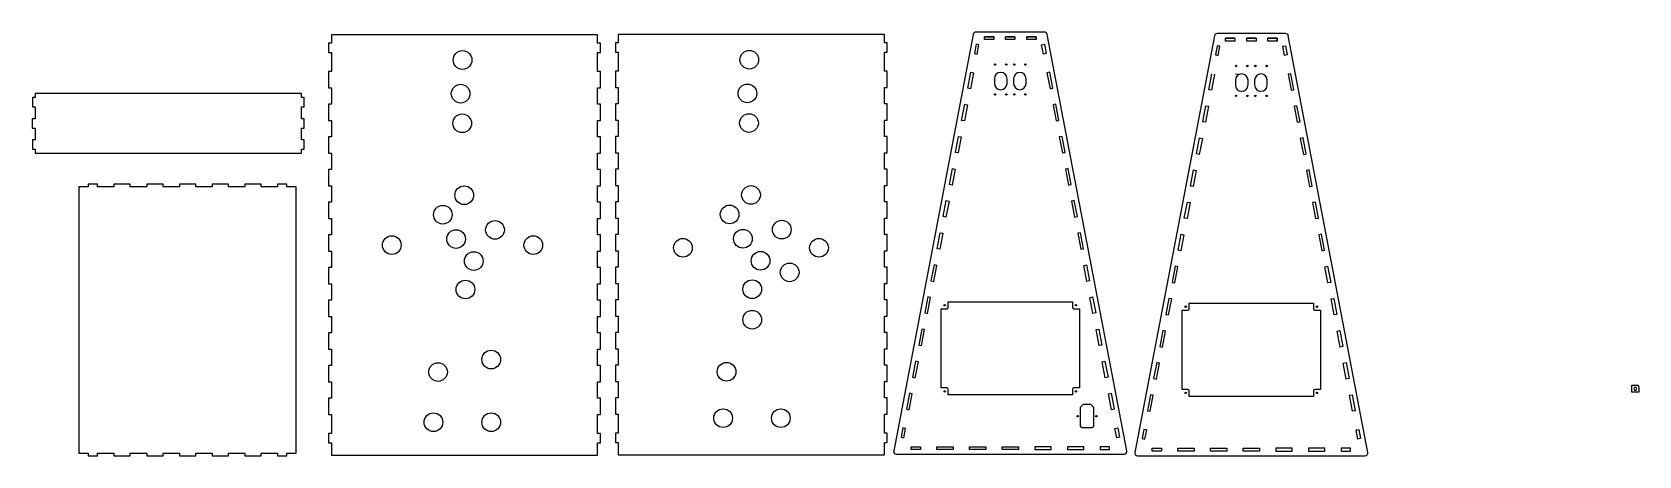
# Model space of a CAD drawing. Header units: millimetres. Extents: x 289 to 9778, y -894 to 6380.
# Drawn here: x 289 to 3729, y 294 to 1201 of the extents above; entities that cross this region are included whole.
import ezdxf

# ---------------------------------------------------------------- set-up
doc = ezdxf.new("R2010")
doc.units = ezdxf.units.MM
doc.layers.add('RANGO', color=6, linetype='Continuous')

msp = doc.modelspace()

# ---------------------------------------------------------------- linework, layer by layer
for p, q in [((929.5, 1178.1), (923.5, 1178.1)), ((923.5, 1178.1), (923.5, 1158.1)), ((929.5, 1195.6), (929.5, 1178.1)), ((2826.3, 1172.1), (2822.6, 1152.5)), ((2972.8, 1198.2), (2826.1, 1198.2)), ((2832.2, 1171), (2826.3, 1172.1)), ((2828.5, 1151.4), (2832.2, 1171)), ((2843.9, 1182.2), (2843.9, 1188.2)), ((2843.9, 1188.2), (2863.9, 1188.2)), ((2863.9, 1188.2), (2843.9, 1188.2)), ((2863.9, 1182.2), (2843.9, 1182.2)), ((2863.9, 1188.2), (2863.9, 1182.2)), ((2889.4, 1182.2), (2889.4, 1188.2)), ((2889.4, 1188.2), (2909.4, 1188.2)), ((2909.4, 1188.2), (2889.4, 1188.2)), ((2909.4, 1182.2), (2889.4, 1182.2)), ((2909.4, 1188.2), (2909.4, 1182.2)), ((2934.9, 1182.2), (2934.9, 1188.2)), ((2934.9, 1188.2), (2954.9, 1188.2)), ((2954.9, 1182.2), (2934.9, 1182.2)), ((2954.9, 1188.2), (2954.9, 1182.2)), ((2966.6, 1171), (2972.5, 1172.1)), ((2970.4, 1151.4), (2966.6, 1171)), ((2972.5, 1172.1), (2976.3, 1152.5)), ((3149, 301.4), (2978.6, 1193.4)), ((923.5, 1158.1), (929.5, 1158.1)), ((929.5, 1158.1), (929.5, 1117.3)), ((2822.6, 1152.5), (2828.5, 1151.4)), ((2976.3, 1152.5), (2970.4, 1151.4)), ((929.5, 1117.3), (923.5, 1117.3)), ((923.5, 1117.3), (923.5, 1082.3)), ((2808.3, 1078.1), (2814.9, 1112.4)), ((2820.8, 1111.3), (2814.2, 1076.9)), ((2865.2, 1112.4), (2871, 1111.3)), ((2983.9, 1112.4), (2978, 1111.3)), ((2978, 1111.3), (2984.6, 1076.9)), ((2990.5, 1078.1), (2983.9, 1112.4)), ((865.1, 1069.8), (295.1, 1069.8)), ((295.1, 1069.8), (295.1, 1061.4)), ((865.1, 1061.4), (865.1, 1069.8)), ((923.5, 1082.3), (929.5, 1082.3)), ((929.5, 1082.3), (929.5, 1047.3)), ((2814.2, 1076.9), (2808.3, 1078.1)), ((2865.4, 1098.4), (2865.4, 1088.4)), ((2892.4, 1088.4), (2892.4, 1098.4)), ((2906.4, 1098.4), (2906.4, 1088.4)), ((2933.4, 1088.4), (2933.4, 1098.4)), ((2984.6, 1076.9), (2990.5, 1078.1)), ((295.1, 1061.4), (289.1, 1061.4)), ((289.1, 1061.4), (289.1, 1041.4)), ((289.1, 1041.4), (295.1, 1041.4)), ((295.1, 1041.4), (295.1, 1015.9)), ((871.1, 1061.4), (865.1, 1061.4)), ((865.1, 1015.9), (865.1, 1041.4)), ((865.1, 1041.4), (871.1, 1041.4)), ((871.1, 1041.4), (871.1, 1061.4)), ((929.5, 1047.3), (923.5, 1047.3)), ((923.5, 1047.3), (923.5, 1012.3)), ((2795.2, 1009.3), (2801.8, 1043.7)), ((2807.7, 1042.6), (2801.1, 1008.2)), ((2801.8, 1043.7), (2807.7, 1042.6)), ((2997.1, 1043.7), (2991.2, 1042.6)), ((2991.2, 1042.6), (2997.7, 1008.2)), ((3003.6, 1009.3), (2997.1, 1043.7)), ((295.1, 1015.9), (288.6, 1015.9)), ((288.6, 1015.9), (288.6, 995.9)), ((871.1, 1015.9), (865.1, 1015.9)), ((871.1, 995.9), (871.1, 1015.9)), ((923.5, 1012.3), (929.5, 1012.3)), ((929.5, 1012.3), (929.5, 977.3)), ((2801.1, 1008.2), (2795.2, 1009.3)), ((2997.7, 1008.2), (3003.6, 1009.3)), ((288.6, 995.9), (295.1, 995.9)), ((295.1, 970.4), (289.1, 970.4)), ((289.1, 970.4), (289.1, 950.4)), ((295.1, 995.9), (295.1, 970.4)), ((865.1, 970.4), (865.1, 995.9)), ((865.1, 995.9), (871.1, 995.9)), ((871.1, 970.4), (865.1, 970.4)), ((871.1, 950.4), (871.1, 970.4)), ((929.5, 977.3), (923.5, 977.3)), ((923.5, 977.3), (923.5, 942.3)), ((2782.1, 940.6), (2788.6, 974.9)), ((2794.5, 973.8), (2788, 939.4)), ((2788.6, 974.9), (2794.5, 973.8)), ((3010.2, 974.9), (3004.3, 973.8)), ((3004.3, 973.8), (3010.9, 939.4)), ((3016.8, 940.6), (3010.2, 974.9)), ((289.1, 950.4), (295.1, 950.4)), ((295.1, 950.4), (295.1, 942)), ((295.1, 942), (865.1, 942)), ((865.1, 942), (865.1, 950.4)), ((865.1, 950.4), (871.1, 950.4)), ((923.5, 942.3), (929.5, 942.3)), ((929.5, 942.3), (929.5, 907.3)), ((2788, 939.4), (2782.1, 940.6)), ((3010.9, 939.4), (3016.8, 940.6)), ((929.5, 907.3), (923.5, 907.3)), ((923.5, 907.3), (923.5, 872.3)), ((2781.4, 905.1), (2774.8, 870.7)), ((2775.5, 906.2), (2781.4, 905.1)), ((3023.3, 906.2), (3017.4, 905.1)), ((3017.4, 905.1), (3024, 870.7)), ((3029.9, 871.8), (3023.3, 906.2)), ((408.9, 869.9), (388.7, 869.9)), ((388.7, 869.9), (388.7, 299.9)), ((428.9, 875.9), (408.9, 875.9)), ((408.9, 875.9), (408.9, 869.9)), ((428.9, 869.9), (428.9, 875.9)), ((463.9, 869.9), (428.9, 869.9)), ((498.9, 875.9), (463.9, 875.9)), ((463.9, 875.9), (463.9, 869.9)), ((498.9, 869.9), (498.9, 875.9)), ((533.9, 869.9), (498.9, 869.9)), ((568.9, 875.9), (533.9, 875.9)), ((533.9, 875.9), (533.9, 869.9)), ((568.9, 869.9), (568.9, 875.9)), ((603.9, 869.9), (568.9, 869.9)), ((603.9, 875.9), (603.9, 869.9)), ((638.9, 875.9), (603.9, 875.9)), ((638.9, 869.9), (638.9, 875.9)), ((673.9, 869.9), (638.9, 869.9)), ((708.9, 875.9), (673.9, 875.9)), ((673.9, 875.9), (673.9, 869.9)), ((708.9, 869.9), (708.9, 875.9)), ((743.9, 869.9), (708.9, 869.9)), ((778.9, 875.9), (743.9, 875.9)), ((743.9, 875.9), (743.9, 869.9)), ((778.9, 869.9), (778.9, 875.9)), ((813.9, 869.9), (778.9, 869.9)), ((833.9, 875.9), (813.9, 875.9)), ((813.9, 875.9), (813.9, 869.9)), ((833.9, 869.9), (833.9, 875.9)), ((854.2, 869.9), (833.9, 869.9)), ((854.2, 299.9), (854.2, 869.9)), ((923.5, 872.3), (929.5, 872.3)), ((929.5, 872.3), (929.5, 837.3)), ((3024, 870.7), (3029.9, 871.8)), ((929.5, 837.3), (923.5, 837.3)), ((923.5, 837.3), (923.5, 802.3)), ((3036.5, 837.4), (3030.6, 836.3)), ((3030.6, 836.3), (3037.1, 801.9)), ((3043, 803), (3036.5, 837.4)), ((923.5, 802.3), (929.5, 802.3)), ((929.5, 802.3), (929.5, 767.3)), ((3037.1, 801.9), (3043, 803)), ((929.5, 767.3), (923.5, 767.3)), ((923.5, 767.3), (923.5, 732.3)), ((3049.6, 768.7), (3043.7, 767.5)), ((3043.7, 767.5), (3050.3, 733.2)), ((3056.2, 734.3), (3049.6, 768.7)), ((923.5, 732.3), (929.5, 732.3)), ((929.5, 732.3), (929.5, 697.3)), ((3050.3, 733.2), (3056.2, 734.3)), ((929.5, 697.3), (923.5, 697.3)), ((923.5, 697.3), (923.5, 662.3)), ((3056.8, 698.8), (3062.7, 699.9)), ((3063.4, 664.4), (3056.8, 698.8)), ((3062.7, 699.9), (3069.3, 665.5)), ((923.5, 662.3), (929.5, 662.3)), ((929.5, 662.3), (929.5, 627.3)), ((3069.3, 665.5), (3063.4, 664.4)), ((929.5, 627.3), (923.5, 627.3)), ((923.5, 627.3), (923.5, 592.3)), ((3032.3, 620.9), (3032.3, 608.9)), ((3070, 630), (3075.9, 631.1)), ((3076.5, 595.6), (3070, 630)), ((3075.9, 631.1), (3082.4, 596.8)), ((923.5, 592.3), (929.5, 592.3)), ((929.5, 592.3), (929.5, 557.3)), ((3035.3, 605.9), (3047.3, 605.9)), ((3047.3, 605.9), (3047.3, 436.2)), ((3082.4, 596.8), (3076.5, 595.6)), ((929.5, 557.3), (923.5, 557.3)), ((923.5, 557.3), (923.5, 522.3)), ((3083.1, 561.3), (3089, 562.4)), ((3089.7, 526.9), (3083.1, 561.3)), ((3089, 562.4), (3095.6, 528)), ((923.5, 522.3), (929.5, 522.3)), ((929.5, 522.3), (929.5, 487.3)), ((3095.6, 528), (3089.7, 526.9)), ((929.5, 487.3), (923.5, 487.3)), ((923.5, 487.3), (923.5, 452.3)), ((3096.2, 492.5), (3102.1, 493.6)), ((3102.8, 458.1), (3096.2, 492.5)), ((3102.1, 493.6), (3108.7, 459.3)), ((923.5, 452.3), (929.5, 452.3)), ((929.5, 452.3), (929.5, 417.3)), ((3108.7, 459.3), (3102.8, 458.1)), ((929.5, 417.3), (923.5, 417.3)), ((923.5, 417.3), (923.5, 382.3)), ((3032.3, 433.2), (3032.3, 421.2)), ((3047.3, 436.2), (3035.3, 436.2)), ((3109.4, 423.8), (3115.3, 424.9)), ((3115.9, 389.4), (3109.4, 423.8)), ((3115.3, 424.9), (3121.8, 390.5)), ((3714.2, 430), (3714.2, 445)), ((3714.2, 445), (3726.2, 445)), ((3729.2, 430), (3714.2, 430)), ((3720.1, 440.3), (3718.5, 437.5)), ((3718.5, 437.5), (3720.1, 434.8)), ((3723.3, 440.3), (3720.1, 440.3)), ((3720.1, 434.8), (3723.3, 434.8)), ((3724.9, 437.5), (3723.3, 440.3)), ((3723.3, 434.8), (3724.9, 437.5)), ((3729.2, 442), (3729.2, 430)), ((923.5, 382.3), (929.5, 382.3)), ((929.5, 382.3), (929.5, 341.6)), ((3121.8, 390.5), (3115.9, 389.4)), ((3123.6, 349.3), (3129.5, 350.5)), ((3127.3, 329.7), (3123.6, 349.3)), ((3129.5, 350.5), (3133.2, 330.8)), ((929.5, 341.6), (923.5, 341.6)), ((923.5, 341.6), (923.5, 321.6)), ((923.5, 321.6), (929.5, 321.6)), ((929.5, 321.6), (929.5, 295.6)), ((2776.9, 310.2), (2776.9, 304.2)), ((2811.9, 304.2), (2811.9, 310.2)), ((2811.9, 310.2), (2846.9, 310.2)), ((2846.9, 310.2), (2846.9, 304.2)), ((2881.9, 304.2), (2881.9, 310.2)), ((2881.9, 310.2), (2916.9, 310.2)), ((2916.9, 310.2), (2916.9, 304.2)), ((2986.9, 310.2), (2951.9, 310.2)), ((2951.9, 310.2), (2951.9, 304.2)), ((2986.9, 304.2), (2986.9, 310.2)), ((3056.9, 310.2), (3021.9, 310.2)), ((3021.9, 310.2), (3021.9, 304.2)), ((3056.9, 304.2), (3056.9, 310.2)), ((3091.9, 310.2), (3091.9, 304.2)), ((3111.9, 310.2), (3091.9, 310.2)), ((3111.9, 304.2), (3111.9, 310.2)), ((3133.2, 330.8), (3127.3, 329.7)), ((388.7, 299.9), (408.9, 299.9)), ((408.9, 299.9), (408.9, 293.9)), ((408.9, 293.9), (428.9, 293.9)), ((428.9, 293.9), (428.9, 299.9)), ((428.9, 299.9), (463.9, 299.9)), ((463.9, 299.9), (463.9, 293.9)), ((463.9, 293.9), (498.9, 293.9)), ((498.9, 293.9), (498.9, 299.9)), ((498.9, 299.9), (533.9, 299.9)), ((533.9, 299.9), (533.9, 293.9)), ((533.9, 293.9), (568.9, 293.9)), ((568.9, 293.9), (568.9, 299.9)), ((568.9, 299.9), (603.9, 299.9)), ((603.9, 299.9), (603.9, 293.9)), ((603.9, 293.9), (638.9, 293.9)), ((638.9, 293.9), (638.9, 299.9)), ((638.9, 299.9), (673.9, 299.9)), ((673.9, 299.9), (673.9, 293.9)), ((673.9, 293.9), (708.9, 293.9)), ((708.9, 293.9), (708.9, 299.9)), ((708.9, 299.9), (743.9, 299.9)), ((743.9, 299.9), (743.9, 293.9)), ((743.9, 293.9), (778.9, 293.9)), ((778.9, 293.9), (778.9, 299.9)), ((778.9, 299.9), (813.9, 299.9)), ((813.9, 299.9), (813.9, 293.9)), ((813.9, 293.9), (833.9, 293.9)), ((833.9, 293.9), (833.9, 299.9)), ((833.9, 299.9), (854.2, 299.9)), ((2846.9, 304.2), (2811.9, 304.2)), ((2916.9, 304.2), (2881.9, 304.2)), ((2951.9, 304.2), (2986.9, 304.2)), ((3021.9, 304.2), (3056.9, 304.2)), ((3091.9, 304.2), (3111.9, 304.2))]:
    msp.add_line(p, q)
at = {"color": 0}
for p, q in [((1499.5, 1195.6), (929.5, 1195.6)), ((1499.5, 1178.1), (1499.5, 1195.6)), ((1505.5, 1178.1), (1499.5, 1178.1)), ((1505.5, 1158.1), (1505.5, 1178.1)), ((1543.6, 1178.7), (1537.6, 1178.7)), ((1537.6, 1178.7), (1537.6, 1158.7)), ((2113.6, 1196.2), (1543.6, 1196.2)), ((1543.6, 1196.2), (1543.6, 1178.7)), ((2113.6, 1178.7), (2113.6, 1196.2)), ((2119.6, 1178.7), (2113.6, 1178.7)), ((2119.6, 1158.7), (2119.6, 1178.7)), ((2304, 1196.5), (2133.6, 304.5)), ((2310.1, 1175.3), (2306.4, 1155.6)), ((2456.5, 1201.4), (2309.9, 1201.4)), ((2316, 1174.1), (2310.1, 1175.3)), ((2312.2, 1154.5), (2316, 1174.1)), ((2327.7, 1185.4), (2327.7, 1191.4)), ((2327.7, 1191.4), (2347.7, 1191.4)), ((2347.7, 1191.4), (2327.7, 1191.4)), ((2347.7, 1185.4), (2327.7, 1185.4)), ((2347.7, 1191.4), (2347.7, 1185.4)), ((2373.2, 1185.4), (2373.2, 1191.4)), ((2373.2, 1191.4), (2393.2, 1191.4)), ((2393.2, 1191.4), (2373.2, 1191.4)), ((2393.2, 1185.4), (2373.2, 1185.4)), ((2393.2, 1191.4), (2393.2, 1185.4)), ((2438.7, 1191.4), (2418.7, 1191.4)), ((2418.7, 1185.4), (2418.7, 1191.4)), ((2418.7, 1191.4), (2438.7, 1191.4)), ((2438.7, 1185.4), (2418.7, 1185.4)), ((2438.7, 1185.4), (2438.7, 1191.4)), ((2438.7, 1191.4), (2438.7, 1185.4)), ((2450.4, 1174.1), (2456.3, 1175.3)), ((2454.2, 1154.5), (2450.4, 1174.1)), ((2456.3, 1175.3), (2460.1, 1155.6)), ((2632.8, 304.5), (2462.4, 1196.5)), ((2820.2, 1193.4), (2649.8, 301.4)), ((2954.9, 1188.2), (2934.9, 1188.2)), ((2954.9, 1182.2), (2954.9, 1188.2)), ((1499.5, 1117.3), (1499.5, 1158.1)), ((1499.5, 1158.1), (1505.5, 1158.1)), ((1537.6, 1158.7), (1543.6, 1158.7)), ((1543.6, 1158.7), (1543.6, 1117.9)), ((2113.6, 1117.9), (2113.6, 1158.7)), ((2113.6, 1158.7), (2119.6, 1158.7)), ((2306.4, 1155.6), (2312.2, 1154.5)), ((2460.1, 1155.6), (2454.2, 1154.5)), ((1505.5, 1117.3), (1499.5, 1117.3)), ((1505.5, 1082.3), (1505.5, 1117.3)), ((1543.6, 1117.9), (1537.6, 1117.9)), ((1537.6, 1117.9), (1537.6, 1082.9)), ((2119.6, 1117.9), (2113.6, 1117.9)), ((2119.6, 1082.9), (2119.6, 1117.9)), ((2292.1, 1081.2), (2298.7, 1115.6)), ((2304.6, 1114.5), (2298, 1080.1)), ((2298.7, 1115.6), (2304.6, 1114.5)), ((2349.2, 1101.5), (2349.2, 1091.5)), ((2376.2, 1091.5), (2376.2, 1101.5)), ((2390.2, 1101.5), (2390.2, 1091.5)), ((2417.2, 1091.5), (2417.2, 1101.5)), ((2467.7, 1115.6), (2461.8, 1114.5)), ((2461.8, 1114.5), (2468.4, 1080.1)), ((2474.3, 1081.2), (2467.7, 1115.6)), ((1499.5, 1047.3), (1499.5, 1082.3)), ((1499.5, 1082.3), (1505.5, 1082.3)), ((1537.6, 1082.9), (1543.6, 1082.9)), ((1543.6, 1082.9), (1543.6, 1047.9)), ((2113.6, 1047.9), (2113.6, 1082.9)), ((2113.6, 1082.9), (2119.6, 1082.9)), ((2298, 1080.1), (2292.1, 1081.2)), ((2468.4, 1080.1), (2474.3, 1081.2)), ((1505.5, 1047.3), (1499.5, 1047.3)), ((1505.5, 1012.3), (1505.5, 1047.3)), ((1543.6, 1047.9), (1537.6, 1047.9)), ((1537.6, 1047.9), (1537.6, 1012.9)), ((2119.6, 1047.9), (2113.6, 1047.9)), ((2119.6, 1012.9), (2119.6, 1047.9)), ((2279, 1012.4), (2285.6, 1046.8)), ((2291.5, 1045.7), (2284.9, 1011.3)), ((2285.6, 1046.8), (2291.5, 1045.7)), ((2480.8, 1046.8), (2475, 1045.7)), ((2475, 1045.7), (2481.5, 1011.3)), ((2487.4, 1012.4), (2480.8, 1046.8)), ((1499.5, 977.3), (1499.5, 1012.3)), ((1499.5, 1012.3), (1505.5, 1012.3)), ((1537.6, 1012.9), (1543.6, 1012.9)), ((1543.6, 1012.9), (1543.6, 977.9)), ((2113.6, 977.9), (2113.6, 1012.9)), ((2113.6, 1012.9), (2119.6, 1012.9)), ((2284.9, 1011.3), (2279, 1012.4)), ((2481.5, 1011.3), (2487.4, 1012.4)), ((1505.5, 977.3), (1499.5, 977.3)), ((1505.5, 942.3), (1505.5, 977.3)), ((1543.6, 977.9), (1537.6, 977.9)), ((1537.6, 977.9), (1537.6, 942.9)), ((2119.6, 977.9), (2113.6, 977.9)), ((2119.6, 942.9), (2119.6, 977.9)), ((2265.9, 943.7), (2272.4, 978.1)), ((2278.3, 976.9), (2271.8, 942.6)), ((2272.4, 978.1), (2278.3, 976.9)), ((2494, 978.1), (2488.1, 976.9)), ((2488.1, 976.9), (2494.7, 942.6)), ((2500.5, 943.7), (2494, 978.1)), ((1499.5, 907.3), (1499.5, 942.3)), ((1499.5, 942.3), (1505.5, 942.3)), ((1537.6, 942.9), (1543.6, 942.9)), ((1543.6, 942.9), (1543.6, 907.9)), ((2113.6, 907.9), (2113.6, 942.9)), ((2113.6, 942.9), (2119.6, 942.9)), ((2271.8, 942.6), (2265.9, 943.7)), ((2494.7, 942.6), (2500.5, 943.7)), ((1505.5, 907.3), (1499.5, 907.3)), ((1505.5, 872.3), (1505.5, 907.3)), ((1543.6, 907.9), (1537.6, 907.9)), ((1537.6, 907.9), (1537.6, 872.9)), ((2119.6, 907.9), (2113.6, 907.9)), ((2119.6, 872.9), (2119.6, 907.9)), ((2252.7, 874.9), (2259.3, 909.3)), ((2265.2, 908.2), (2258.6, 873.8)), ((2259.3, 909.3), (2265.2, 908.2)), ((2507.1, 909.3), (2501.2, 908.2)), ((2501.2, 908.2), (2507.8, 873.8)), ((2513.7, 874.9), (2507.1, 909.3)), ((2768.9, 871.8), (2775.5, 906.2)), ((1499.5, 837.3), (1499.5, 872.3)), ((1499.5, 872.3), (1505.5, 872.3)), ((1537.6, 872.9), (1543.6, 872.9)), ((1543.6, 872.9), (1543.6, 837.9)), ((2113.6, 837.9), (2113.6, 872.9)), ((2113.6, 872.9), (2119.6, 872.9)), ((2258.6, 873.8), (2252.7, 874.9)), ((2507.8, 873.8), (2513.7, 874.9)), ((2774.8, 870.7), (2768.9, 871.8)), ((1505.5, 837.3), (1499.5, 837.3)), ((1505.5, 802.3), (1505.5, 837.3)), ((1543.6, 837.9), (1537.6, 837.9)), ((1537.6, 837.9), (1537.6, 802.9)), ((2119.6, 837.9), (2113.6, 837.9)), ((2119.6, 802.9), (2119.6, 837.9)), ((2239.6, 806.2), (2246.2, 840.6)), ((2252.1, 839.4), (2245.5, 805)), ((2246.2, 840.6), (2252.1, 839.4)), ((2520.2, 840.6), (2514.4, 839.4)), ((2514.4, 839.4), (2520.9, 805)), ((2526.8, 806.2), (2520.2, 840.6)), ((2755.8, 803), (2762.4, 837.4)), ((2768.3, 836.3), (2761.7, 801.9)), ((2762.4, 837.4), (2768.3, 836.3)), ((1499.5, 767.3), (1499.5, 802.3)), ((1499.5, 802.3), (1505.5, 802.3)), ((1537.6, 802.9), (1543.6, 802.9)), ((1543.6, 802.9), (1543.6, 767.9)), ((2113.6, 767.9), (2113.6, 802.9)), ((2113.6, 802.9), (2119.6, 802.9)), ((2245.5, 805), (2239.6, 806.2)), ((2520.9, 805), (2526.8, 806.2)), ((2761.7, 801.9), (2755.8, 803)), ((1505.5, 767.3), (1499.5, 767.3)), ((1505.5, 732.3), (1505.5, 767.3)), ((1543.6, 767.9), (1537.6, 767.9)), ((1537.6, 767.9), (1537.6, 732.9)), ((2119.6, 767.9), (2113.6, 767.9)), ((2119.6, 732.9), (2119.6, 767.9)), ((2226.5, 737.4), (2233, 771.8)), ((2238.9, 770.7), (2232.4, 736.3)), ((2233, 771.8), (2238.9, 770.7)), ((2533.4, 771.8), (2527.5, 770.7)), ((2527.5, 770.7), (2534.1, 736.3)), ((2539.9, 737.4), (2533.4, 771.8)), ((2742.7, 734.3), (2749.2, 768.7)), ((2755.1, 767.5), (2748.6, 733.2)), ((2749.2, 768.7), (2755.1, 767.5)), ((1499.5, 697.3), (1499.5, 732.3)), ((1499.5, 732.3), (1505.5, 732.3)), ((1537.6, 732.9), (1543.6, 732.9)), ((1543.6, 732.9), (1543.6, 697.9)), ((2113.6, 697.9), (2113.6, 732.9)), ((2113.6, 732.9), (2119.6, 732.9)), ((2232.4, 736.3), (2226.5, 737.4)), ((2534.1, 736.3), (2539.9, 737.4)), ((2748.6, 733.2), (2742.7, 734.3)), ((1505.5, 697.3), (1499.5, 697.3)), ((1505.5, 662.3), (1505.5, 697.3)), ((1543.6, 697.9), (1537.6, 697.9)), ((1537.6, 697.9), (1537.6, 662.9)), ((2119.6, 697.9), (2113.6, 697.9)), ((2119.6, 662.9), (2119.6, 697.9)), ((2219.9, 703), (2213.3, 668.7)), ((2219.2, 667.5), (2225.8, 701.9)), ((2225.8, 701.9), (2219.9, 703)), ((2540.6, 701.9), (2546.5, 703)), ((2547.2, 667.5), (2540.6, 701.9)), ((2546.5, 703), (2553.1, 668.7)), ((2736.1, 699.9), (2729.5, 665.5)), ((2735.4, 664.4), (2742, 698.8)), ((2742, 698.8), (2736.1, 699.9)), ((1499.5, 627.3), (1499.5, 662.3)), ((1499.5, 662.3), (1505.5, 662.3)), ((1537.6, 662.9), (1543.6, 662.9)), ((1543.6, 662.9), (1543.6, 627.9)), ((2113.6, 627.9), (2113.6, 662.9)), ((2113.6, 662.9), (2119.6, 662.9)), ((2213.3, 668.7), (2219.2, 667.5)), ((2553.1, 668.7), (2547.2, 667.5)), ((2729.5, 665.5), (2735.4, 664.4)), ((1505.5, 627.3), (1499.5, 627.3)), ((1505.5, 592.3), (1505.5, 627.3)), ((1543.6, 627.9), (1537.6, 627.9)), ((1537.6, 627.9), (1537.6, 592.9)), ((2119.6, 627.9), (2113.6, 627.9)), ((2119.6, 592.9), (2119.6, 627.9)), ((2206.8, 634.3), (2200.2, 599.9)), ((2206.1, 598.8), (2212.7, 633.2)), ((2212.7, 633.2), (2206.8, 634.3)), ((2250.3, 612.1), (2250.3, 624.1)), ((2250.3, 624.1), (2516.1, 624.1)), ((2516.1, 624.1), (2516.1, 612.1)), ((2553.8, 633.2), (2559.6, 634.3)), ((2560.3, 598.8), (2553.8, 633.2)), ((2559.6, 634.3), (2566.2, 599.9)), ((2723, 631.1), (2716.4, 596.8)), ((2722.3, 595.6), (2728.9, 630)), ((2728.9, 630), (2723, 631.1)), ((2766.5, 608.9), (2766.5, 620.9)), ((2766.5, 620.9), (3032.3, 620.9)), ((1499.5, 557.3), (1499.5, 592.3)), ((1499.5, 592.3), (1505.5, 592.3)), ((1537.6, 592.9), (1543.6, 592.9)), ((1543.6, 592.9), (1543.6, 557.9)), ((2113.6, 557.9), (2113.6, 592.9)), ((2113.6, 592.9), (2119.6, 592.9)), ((2200.2, 599.9), (2206.1, 598.8)), ((2235.3, 439.4), (2235.3, 609.1)), ((2235.3, 609.1), (2247.3, 609.1)), ((2519.1, 609.1), (2531.1, 609.1)), ((2531.1, 609.1), (2531.1, 439.4)), ((2566.2, 599.9), (2560.3, 598.8)), ((2716.4, 596.8), (2722.3, 595.6)), ((2751.5, 436.2), (2751.5, 605.9)), ((2751.5, 605.9), (2763.5, 605.9)), ((1505.5, 557.3), (1499.5, 557.3)), ((1505.5, 522.3), (1505.5, 557.3)), ((1543.6, 557.9), (1537.6, 557.9)), ((1537.6, 557.9), (1537.6, 522.9)), ((2119.6, 557.9), (2113.6, 557.9)), ((2119.6, 522.9), (2119.6, 557.9)), ((2193.6, 565.5), (2187.1, 531.1)), ((2193, 530), (2199.5, 564.4)), ((2199.5, 564.4), (2193.6, 565.5)), ((2566.9, 564.4), (2572.8, 565.5)), ((2573.5, 530), (2566.9, 564.4)), ((2572.8, 565.5), (2579.3, 531.1)), ((2709.8, 562.4), (2703.3, 528)), ((2709.2, 526.9), (2715.7, 561.3)), ((2715.7, 561.3), (2709.8, 562.4)), ((1499.5, 487.3), (1499.5, 522.3)), ((1499.5, 522.3), (1505.5, 522.3)), ((1537.6, 522.9), (1543.6, 522.9)), ((1543.6, 522.9), (1543.6, 487.9)), ((2113.6, 487.9), (2113.6, 522.9)), ((2113.6, 522.9), (2119.6, 522.9)), ((2187.1, 531.1), (2193, 530)), ((2579.3, 531.1), (2573.5, 530)), ((2703.3, 528), (2709.2, 526.9)), ((1505.5, 487.3), (1499.5, 487.3)), ((1505.5, 452.3), (1505.5, 487.3)), ((1543.6, 487.9), (1537.6, 487.9)), ((1537.6, 487.9), (1537.6, 452.9)), ((2119.6, 487.9), (2113.6, 487.9)), ((2119.6, 452.9), (2119.6, 487.9)), ((2180.5, 496.8), (2173.9, 462.4)), ((2179.8, 461.3), (2186.4, 495.6)), ((2186.4, 495.6), (2180.5, 496.8)), ((2580, 495.6), (2585.9, 496.8)), ((2586.6, 461.3), (2580, 495.6)), ((2585.9, 496.8), (2592.5, 462.4)), ((2696.7, 493.6), (2690.1, 459.3)), ((2696, 458.1), (2702.6, 492.5)), ((2702.6, 492.5), (2696.7, 493.6)), ((1499.5, 417.3), (1499.5, 452.3)), ((1499.5, 452.3), (1505.5, 452.3)), ((1537.6, 452.9), (1543.6, 452.9)), ((1543.6, 452.9), (1543.6, 417.9)), ((2113.6, 417.9), (2113.6, 452.9)), ((2113.6, 452.9), (2119.6, 452.9)), ((2173.9, 462.4), (2179.8, 461.3)), ((2592.5, 462.4), (2586.6, 461.3)), ((2690.1, 459.3), (2696, 458.1)), ((1505.5, 417.3), (1499.5, 417.3)), ((1505.5, 382.3), (1505.5, 417.3)), ((1543.6, 417.9), (1537.6, 417.9)), ((1537.6, 417.9), (1537.6, 382.9)), ((2119.6, 417.9), (2113.6, 417.9)), ((2119.6, 382.9), (2119.6, 417.9)), ((2167.4, 428), (2160.8, 393.6)), ((2166.7, 392.5), (2173.3, 426.9)), ((2173.3, 426.9), (2167.4, 428)), ((2247.3, 439.4), (2235.3, 439.4)), ((2250.3, 424.4), (2250.3, 436.4)), ((2516.1, 424.4), (2250.3, 424.4)), ((2516.1, 436.4), (2516.1, 424.4)), ((2531.1, 439.4), (2519.1, 439.4)), ((2593.2, 426.9), (2599, 428)), ((2599.7, 392.5), (2593.2, 426.9)), ((2599, 428), (2605.6, 393.6)), ((2683.6, 424.9), (2677, 390.5)), ((2682.9, 389.4), (2689.5, 423.8)), ((2689.5, 423.8), (2683.6, 424.9)), ((2763.5, 436.2), (2751.5, 436.2)), ((2766.5, 421.2), (2766.5, 433.2)), ((3032.3, 421.2), (2766.5, 421.2)), ((1499.5, 341.6), (1499.5, 382.3)), ((1499.5, 382.3), (1505.5, 382.3)), ((1537.6, 382.9), (1543.6, 382.9)), ((1543.6, 382.9), (1543.6, 342.2)), ((2113.6, 342.2), (2113.6, 382.9)), ((2113.6, 382.9), (2119.6, 382.9)), ((2160.8, 393.6), (2166.7, 392.5)), ((2605.6, 393.6), (2599.7, 392.5)), ((2677, 390.5), (2682.9, 389.4)), ((2153.2, 353.6), (2149.4, 333.9)), ((2159.1, 352.5), (2153.2, 353.6)), ((2155.3, 332.8), (2159.1, 352.5)), ((2607.4, 352.5), (2613.3, 353.6)), ((2611.1, 332.8), (2607.4, 352.5)), ((2613.3, 353.6), (2617, 333.9)), ((2669.4, 350.5), (2665.6, 330.8)), ((2675.3, 349.3), (2669.4, 350.5)), ((2671.5, 329.7), (2675.3, 349.3)), ((1505.5, 341.6), (1499.5, 341.6)), ((1499.5, 295.6), (1499.5, 321.6)), ((1499.5, 321.6), (1505.5, 321.6)), ((1505.5, 321.6), (1505.5, 341.6)), ((1543.6, 342.2), (1537.6, 342.2)), ((1537.6, 342.2), (1537.6, 322.2)), ((1537.6, 322.2), (1543.6, 322.2)), ((1543.6, 322.2), (1543.6, 296.2)), ((2119.6, 342.2), (2113.6, 342.2)), ((2113.6, 296.2), (2113.6, 322.2)), ((2113.6, 322.2), (2119.6, 322.2)), ((2119.6, 322.2), (2119.6, 342.2)), ((2149.4, 333.9), (2155.3, 332.8)), ((2170.7, 307.4), (2170.7, 313.4)), ((2170.7, 313.4), (2190.7, 313.4)), ((2190.7, 313.4), (2190.7, 307.4)), ((2225.7, 307.4), (2225.7, 313.4)), ((2225.7, 313.4), (2260.7, 313.4)), ((2260.7, 313.4), (2260.7, 307.4)), ((2295.7, 307.4), (2295.7, 313.4)), ((2295.7, 313.4), (2330.7, 313.4)), ((2330.7, 313.4), (2330.7, 307.4)), ((2365.7, 307.4), (2365.7, 313.4)), ((2365.7, 313.4), (2400.7, 313.4)), ((2400.7, 313.4), (2400.7, 307.4)), ((2470.7, 313.4), (2435.7, 313.4)), ((2435.7, 313.4), (2435.7, 307.4)), ((2470.7, 307.4), (2470.7, 313.4)), ((2540.7, 313.4), (2505.7, 313.4)), ((2505.7, 313.4), (2505.7, 307.4)), ((2540.7, 307.4), (2540.7, 313.4)), ((2575.7, 313.4), (2575.7, 307.4)), ((2595.7, 313.4), (2575.7, 313.4)), ((2595.7, 307.4), (2595.7, 313.4)), ((2617, 333.9), (2611.1, 332.8)), ((2665.6, 330.8), (2671.5, 329.7)), ((2686.9, 304.2), (2686.9, 310.2)), ((2686.9, 310.2), (2706.9, 310.2)), ((2706.9, 310.2), (2706.9, 304.2)), ((2741.9, 304.2), (2741.9, 310.2)), ((2741.9, 310.2), (2776.9, 310.2)), ((929.5, 295.6), (1499.5, 295.6)), ((1543.6, 296.2), (2113.6, 296.2)), ((2139.5, 297.4), (2626.9, 297.4)), ((2190.7, 307.4), (2170.7, 307.4)), ((2260.7, 307.4), (2225.7, 307.4)), ((2330.7, 307.4), (2295.7, 307.4)), ((2400.7, 307.4), (2365.7, 307.4)), ((2435.7, 307.4), (2470.7, 307.4)), ((2505.7, 307.4), (2540.7, 307.4)), ((2575.7, 307.4), (2595.7, 307.4)), ((2655.7, 294.2), (3143.1, 294.2)), ((2706.9, 304.2), (2686.9, 304.2)), ((2776.9, 304.2), (2741.9, 304.2))]:
    msp.add_line(p, q, dxfattribs=at)
at = {"color": 0, "linetype": 'Continuous', "lineweight": 25}
for p, q in [((2539.5, 403.7), (2533.2, 397.4)), ((2533.2, 397.4), (2533.2, 358.2)), ((2555.9, 403.7), (2539.5, 403.7)), ((2562.2, 397.4), (2555.9, 403.7)), ((2562.2, 358.2), (2562.2, 397.4)), ((2536.7, 354.7), (2558.7, 354.7))]:
    msp.add_line(p, q, dxfattribs=at)
at = {"color": 0}
for centre in [(2350.7, 1132), (2374.7, 1132), (2391.7, 1132), (2415.7, 1132), (2866.9, 1128.9), (2890.9, 1128.9), (2907.9, 1128.9), (2931.9, 1128.9), (2350.7, 1068), (2374.7, 1068), (2391.7, 1068), (2415.7, 1068), (2866.9, 1064.9), (2890.9, 1064.9), (2907.9, 1064.9), (2931.9, 1064.9), (2242.8, 616.6), (2523.6, 616.6), (2759, 613.4), (3039.8, 613.4), (2242.8, 431.9), (2523.6, 431.9), (2759, 428.7), (3039.8, 428.7)]:
    msp.add_circle(centre, 1.5, dxfattribs=at)
at = {"color": 0, "linetype": 'Continuous', "lineweight": 25}
for centre in [(2527.7, 378.8), (2567.7, 378.8)]:
    msp.add_circle(centre, 1.5, dxfattribs=at)
at = {"color": 0}
for centre, radius, start, end in [((2309.9, 1195.4), 6, 90, 169.1861), ((2456.5, 1195.4), 6, 10.8139, 90), ((2362.7, 1101.5), 13.5, 0, 180), ((2403.7, 1101.5), 13.5, 0, 180), ((2362.7, 1091.5), 13.5, 180, 0), ((2403.7, 1091.5), 13.5, 180, 0), ((2247.3, 612.1), 3, 270, 0), ((2519.1, 612.1), 3, 180, 270), ((2763.5, 608.9), 3, 270, 0), ((2247.3, 436.4), 3, 0, 90), ((2519.1, 436.4), 3, 90, 180), ((2763.5, 433.2), 3, 0, 90), ((2139.5, 303.4), 6, 169.1861, 270), ((2626.9, 303.4), 6, 270, 10.8139), ((2655.7, 300.2), 6, 169.1861, 270)]:
    msp.add_arc(centre, radius, start, end, dxfattribs=at)
for centre, radius, start, end in [((2826.1, 1192.2), 6, 90, 169.1861), ((2972.8, 1192.2), 6, 10.8139, 90), ((2878.9, 1098.4), 13.5, 0, 180), ((2919.9, 1098.4), 13.5, 0, 180), ((2878.9, 1088.4), 13.5, 180, 0), ((2919.9, 1088.4), 13.5, 180, 0), ((3035.3, 608.9), 3, 180, 270), ((3035.3, 433.2), 3, 90, 180), ((3726.2, 442), 3, 0, 90), ((3143.1, 300.2), 6, 270, 10.8139)]:
    msp.add_arc(centre, radius, start, end)
at = {"color": 0, "linetype": 'Continuous', "lineweight": 25}
for centre, start, end in [((2536.7, 358.2), 180, 270), ((2558.7, 358.2), 270, 0)]:
    msp.add_arc(centre, 3.5, start, end, dxfattribs=at)
at = {"layer": 'RANGO', "color": 0}
for centre in [(1210.3, 1141.7), (1824.4, 1142.3), (1206.2, 1069.6), (1820.3, 1070.2), (1209.6, 1006.1), (1823.7, 1006.7), (1213.9, 852.1), (1828, 852.7), (1168.1, 810.4), (1782.2, 811), (1279.8, 777.8), (1893.9, 778.4), (1058.8, 745.3), (1196.5, 758.3), (1361.8, 745.3), (1682.3, 739.5), (1810.7, 758.9), (1973.6, 739.5), (1234.4, 711.1), (1848.5, 711.7), (1910.8, 686.9), (1216.5, 650.2), (1830.6, 650.8), (1830.6, 585.5), (1271.7, 500.1), (1157.8, 473.4), (1775.7, 474), (1148, 365.9), (1271.7, 365.9), (1768.3, 374.6), (1891.9, 374.6)]:
    msp.add_circle(centre, 20, dxfattribs=at)

doc.saveas('drawing.dxf')
